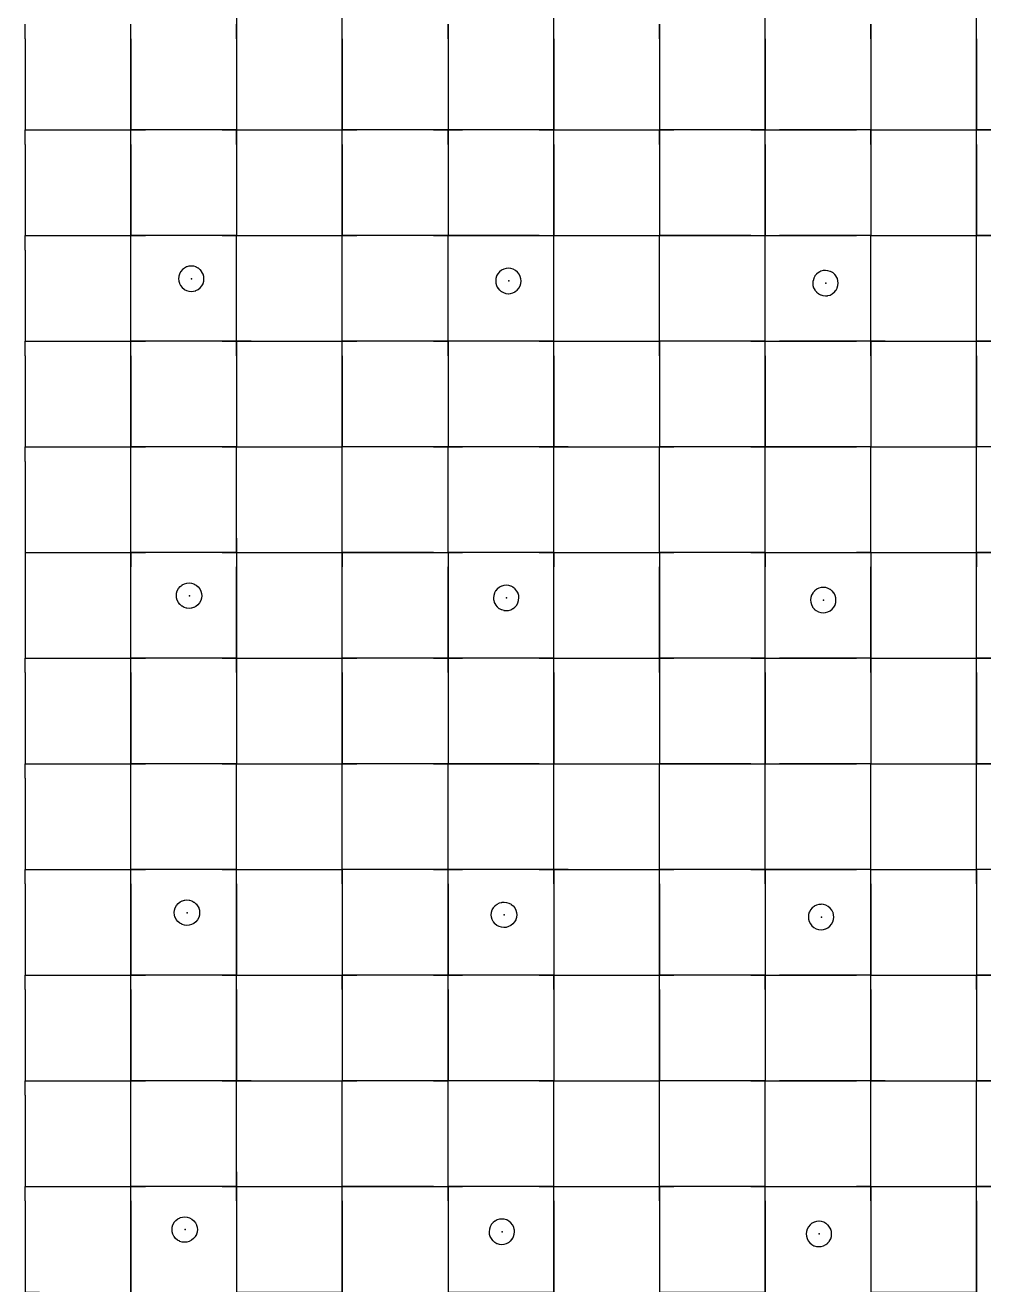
# Model space of a CAD drawing. Header units: metres. Extents: x 0 to 438, y -24 to 612.
# Drawn here: x 0 to 81.6, y 81.6 to 188.9 of the extents above; entities that cross this region are included whole.
import ezdxf

# ---------------------------------------------------------------- set-up
doc = ezdxf.new("R2010")
doc.units = ezdxf.units.M
doc.layers.add('LAYER_01_CUT', color=7, linetype='Continuous')
doc.layers.add('LAYER_04_GRID', color=7, linetype='Continuous')

msp = doc.modelspace()

# ---------------------------------------------------------------- linework, layer by layer
at = {"layer": 'LAYER_01_CUT'}
for points in [[(18, 190.23), (18, 189), (18, 181.23), (18, 180), (18, 172.23), (18, 171), (19.23, 171), (27, 171), (27, 172.23), (27, 180), (27, 181.23), (27, 189), (27, 190.23)], [(36, 181.23), (36, 180), (36, 172.23), (36, 171), (37.23, 171), (45, 171), (45, 172.23), (45, 180), (45, 181.23), (45, 189), (45, 190.23)], [(54, 181.23), (54, 180), (54, 172.23), (54, 171), (55.23, 171), (63, 171), (63, 172.23), (63, 180), (63, 181.23), (63, 189), (63, 190.23)], [(72, 181.23), (72, 180), (72, 172.23), (72, 171), (73.23, 171), (81, 171), (81, 172.23), (81, 180), (81, 181.23), (81, 189), (81, 190.23)], [(0, 187.77), (0, 189)], [(9, 81), (9, 82.23), (9, 90), (9, 91.23), (9, 99), (9, 100.23), (9, 108), (9, 109.23), (9, 117), (9, 118.23), (9, 126), (9, 127.23), (9, 135), (9, 136.23), (9, 144), (9, 145.23), (9, 153), (9, 154.23), (9, 162), (9, 163.23), (9, 171), (9, 172.23), (9, 180), (9, 181.23), (9, 189)], [(9, 187.77), (9, 189)], [(18, 187.77), (18, 189)], [(27, 187.77), (27, 189)], [(36, 187.77), (36, 189)], [(36, 189), (36, 181.23)], [(45, 187.77), (45, 189)], [(54, 187.77), (54, 189)], [(54, 189), (54, 181.23)], [(63, 187.77), (63, 189)], [(72, 187.77), (72, 189)], [(72, 189), (72, 181.23)], [(81, 187.77), (81, 189)], [(0, 187.77), (0, 180), (1.23, 180)], [(9, 187.77), (9, 180)], [(18, 187.77), (18, 180)], [(27, 187.77), (27, 180)], [(36, 187.77), (36, 180)], [(45, 187.77), (45, 180)], [(54, 187.77), (54, 180)], [(63, 187.77), (63, 180)], [(72, 187.77), (72, 180)], [(81, 187.77), (81, 180)], [(0, 178.77), (0, 180)], [(0, 180), (7.77, 180)], [(1.23, 180), (9, 180)], [(7.77, 180), (9, 180)], [(16.77, 180), (9, 180)], [(9, 178.77), (9, 180)], [(9, 180), (10.23, 180)], [(18, 180), (10.23, 180)], [(16.77, 180), (18, 180)], [(18, 178.77), (18, 180)], [(18, 180), (19.23, 180)], [(18, 180), (25.77, 180)], [(19.23, 180), (27, 180)], [(25.77, 180), (27, 180)], [(34.77, 180), (27, 180)], [(27, 178.77), (27, 180)], [(27, 180), (28.23, 180)], [(36, 180), (28.23, 180)], [(34.77, 180), (36, 180)], [(43.77, 180), (36, 180)], [(36, 178.77), (36, 180)], [(36, 180), (37.23, 180)], [(45, 180), (37.23, 180)], [(43.77, 180), (45, 180)], [(45, 178.77), (45, 180)], [(45, 180), (46.23, 180)], [(45, 180), (52.77, 180)], [(46.23, 180), (54, 180)], [(52.77, 180), (54, 180)], [(61.77, 180), (54, 180)], [(54, 178.77), (54, 180)], [(54, 180), (55.23, 180)], [(63, 180), (55.23, 180)], [(61.77, 180), (63, 180)], [(63, 178.77), (63, 180)], [(63, 180), (64.23, 180)], [(63, 180), (70.77, 180)], [(72, 180), (64.23, 180)], [(72, 180), (70.77, 180)], [(72, 178.77), (72, 180)], [(72, 180), (73.23, 180)], [(72, 180), (79.77, 180)], [(73.23, 180), (81, 180)], [(79.77, 180), (81, 180)], [(88.77, 180), (81, 180)], [(81, 178.77), (81, 180)], [(81, 180), (82.23, 180)], [(0, 178.77), (0, 171), (1.23, 171)], [(9, 178.77), (9, 171)], [(18, 178.77), (18, 171)], [(27, 178.77), (27, 171)], [(36, 178.77), (36, 171)], [(45, 178.77), (45, 171)], [(54, 178.77), (54, 171)], [(63, 178.77), (63, 171)], [(72, 178.77), (72, 171)], [(81, 178.77), (81, 171)], [(0, 169.77), (0, 171)], [(0, 171), (7.77, 171)], [(1.23, 171), (9, 171)], [(7.77, 171), (9, 171)], [(16.77, 171), (9, 171)], [(9, 169.77), (9, 171)], [(9, 171), (10.23, 171)], [(18, 171), (10.23, 171)], [(16.77, 171), (18, 171)], [(18, 163.23), (18, 171)], [(18, 169.77), (18, 171)], [(18, 171), (25.77, 171)], [(25.77, 171), (27, 171)], [(34.77, 171), (27, 171)], [(27, 163.23), (27, 171)], [(27, 169.77), (27, 171)], [(27, 171), (28.23, 171)], [(36, 171), (28.23, 171)], [(34.77, 171), (36, 171)], [(43.77, 171), (36, 171)], [(36, 163.23), (36, 171)], [(36, 169.77), (36, 171)], [(43.77, 171), (45, 171)], [(45, 163.23), (45, 171)], [(45, 169.77), (45, 171)], [(45, 171), (46.23, 171)], [(45, 171), (52.77, 171)], [(46.23, 171), (54, 171)], [(52.77, 171), (54, 171)], [(61.77, 171), (54, 171)], [(54, 163.23), (54, 171)], [(54, 169.77), (54, 171)], [(61.77, 171), (63, 171)], [(63, 163.23), (63, 171)], [(63, 169.77), (63, 171)], [(63, 171), (64.23, 171)], [(63, 171), (70.77, 171)], [(72, 171), (64.23, 171)], [(72, 171), (70.77, 171)], [(72, 163.23), (72, 171)], [(72, 169.77), (72, 171)], [(72, 171), (79.77, 171)], [(79.77, 171), (81, 171)], [(88.77, 171), (81, 171)], [(81, 163.23), (81, 171)], [(81, 169.77), (81, 171)], [(81, 171), (82.23, 171)], [(0, 169.77), (0, 162), (1.23, 162)], [(9, 162), (9, 169.77)], [(18, 162), (18, 169.77)], [(27, 162), (27, 169.77)], [(36, 162), (36, 169.77)], [(45, 162), (45, 169.77)], [(54, 162), (54, 169.77)], [(63, 162), (63, 169.77)], [(72, 162), (72, 169.77)], [(81, 162), (81, 169.77)], [(14.53, 166.32), (14.72, 166.41), (14.73, 166.41), (14.89, 166.54), (14.9, 166.55), (15.03, 166.71), (15.04, 166.72), (15.14, 166.9), (15.14, 166.91), (15.2, 167.11), (15.2, 167.12), (15.22, 167.32), (15.22, 167.32), (15.21, 167.51), (15.2, 167.52), (15.15, 167.71), (15.15, 167.72), (15.05, 167.9), (15.05, 167.91), (14.92, 168.08), (14.91, 168.08), (14.75, 168.22), (14.74, 168.22), (14.56, 168.32), (14.55, 168.33), (14.35, 168.39), (14.34, 168.39), (14.15, 168.41), (14.14, 168.41), (13.95, 168.39), (13.94, 168.39), (13.75, 168.34), (13.74, 168.33), (13.56, 168.24), (13.55, 168.23), (13.39, 168.1), (13.38, 168.1), (13.24, 167.93), (13.24, 167.93), (13.14, 167.74), (13.14, 167.73), (13.08, 167.54), (13.08, 167.53), (13.06, 167.33), (13.06, 167.32), (13.07, 167.14), (13.07, 167.13), (13.13, 166.94), (13.13, 166.93), (13.22, 166.74), (13.23, 166.74), (13.36, 166.57), (13.37, 166.57), (13.53, 166.43), (13.54, 166.42), (13.72, 166.32), (13.73, 166.32), (13.92, 166.26), (13.93, 166.26), (14.13, 166.24), (14.14, 166.24), (14.33, 166.26), (14.33, 166.26), (14.53, 166.31), (14.53, 166.32)], [(41.33, 166.07), (41.53, 166.13), (41.53, 166.13), (41.72, 166.22), (41.73, 166.23), (41.89, 166.36), (41.9, 166.36), (42.03, 166.53), (42.04, 166.53), (42.14, 166.72), (42.14, 166.73), (42.2, 166.92), (42.2, 166.93), (42.22, 167.13), (42.22, 167.14), (42.21, 167.32), (42.2, 167.33), (42.15, 167.52), (42.15, 167.53), (42.05, 167.72), (42.05, 167.72), (41.92, 167.89), (41.91, 167.9), (41.75, 168.03), (41.74, 168.04), (41.56, 168.14), (41.55, 168.14), (41.35, 168.2), (41.34, 168.2), (41.15, 168.22), (41.14, 168.22), (40.95, 168.2), (40.94, 168.2), (40.75, 168.15), (40.74, 168.14), (40.56, 168.05), (40.55, 168.05), (40.39, 167.92), (40.38, 167.91), (40.24, 167.75), (40.24, 167.74), (40.14, 167.56), (40.14, 167.55), (40.08, 167.35), (40.08, 167.34), (40.06, 167.14), (40.06, 167.14), (40.07, 166.95), (40.07, 166.94), (40.13, 166.75), (40.13, 166.74), (40.22, 166.56), (40.23, 166.55), (40.36, 166.38), (40.37, 166.38), (40.53, 166.24), (40.54, 166.24), (40.72, 166.14), (40.73, 166.14), (40.92, 166.07), (40.93, 166.07), (41.13, 166.05), (41.14, 166.05), (41.33, 166.07), (41.33, 166.07)], [(67.07, 167.16), (67.05, 166.96), (67.05, 166.95), (67.07, 166.76), (67.07, 166.76), (67.13, 166.56), (67.13, 166.56), (67.22, 166.37), (67.23, 166.36), (67.36, 166.2), (67.36, 166.19), (67.53, 166.06), (67.53, 166.05), (67.72, 165.95), (67.73, 165.95), (67.92, 165.89), (67.93, 165.89), (68.13, 165.87), (68.14, 165.87), (68.32, 165.88), (68.33, 165.89), (68.52, 165.94), (68.53, 165.94), (68.72, 166.04), (68.72, 166.04), (68.89, 166.17), (68.9, 166.18), (69.03, 166.34), (69.04, 166.35), (69.14, 166.53), (69.14, 166.54), (69.2, 166.74), (69.2, 166.74), (69.22, 166.94), (69.22, 166.95), (69.2, 167.14), (69.2, 167.15), (69.15, 167.34), (69.15, 167.34), (69.05, 167.53), (69.05, 167.54), (68.92, 167.7), (68.91, 167.71), (68.75, 167.85), (68.74, 167.85), (68.56, 167.95), (68.55, 167.95), (68.35, 168.01), (68.34, 168.01), (68.15, 168.03), (68.14, 168.03), (67.95, 168.02), (67.94, 168.02), (67.75, 167.96), (67.74, 167.96), (67.56, 167.87), (67.55, 167.86), (67.38, 167.73), (67.38, 167.72), (67.24, 167.56), (67.24, 167.55), (67.14, 167.37), (67.14, 167.36), (67.08, 167.16), (67.07, 167.16)], [(19.23, 162), (18, 162), (18, 163.23)], [(28.23, 153), (27, 153), (27, 154.23), (27, 162), (27, 163.23)], [(37.23, 162), (36, 162), (36, 163.23)], [(46.23, 153), (45, 153), (45, 154.23), (45, 162), (45, 163.23)], [(55.23, 162), (54, 162), (54, 163.23)], [(64.23, 153), (63, 153), (63, 154.23), (63, 162), (63, 163.23)], [(73.23, 162), (72, 162), (72, 163.23)], [(82.23, 153), (81, 153), (81, 154.23), (81, 162), (81, 163.23)], [(0, 160.77), (0, 162)], [(0, 162), (7.77, 162)], [(1.23, 162), (9, 162)], [(7.77, 162), (9, 162)], [(16.77, 162), (9, 162)], [(9, 160.77), (9, 162)], [(9, 162), (10.23, 162)], [(18, 162), (10.23, 162)], [(16.77, 162), (18, 162)], [(18, 160.77), (18, 162)], [(18, 162), (18, 154.23)], [(18, 162), (25.77, 162)], [(19.23, 162), (27, 162)], [(25.77, 162), (27, 162)], [(34.77, 162), (27, 162)], [(27, 160.77), (27, 162)], [(27, 162), (28.23, 162)], [(36, 162), (28.23, 162)], [(34.77, 162), (36, 162)], [(43.77, 162), (36, 162)], [(36, 160.77), (36, 162)], [(36, 162), (36, 154.23)], [(45, 162), (37.23, 162)], [(43.77, 162), (45, 162)], [(45, 160.77), (45, 162)], [(45, 162), (46.23, 162)], [(45, 162), (52.77, 162)], [(46.23, 162), (54, 162)], [(52.77, 162), (54, 162)], [(61.77, 162), (54, 162)], [(54, 160.77), (54, 162)], [(54, 162), (54, 154.23)], [(63, 162), (55.23, 162)], [(61.77, 162), (63, 162)], [(63, 160.77), (63, 162)], [(63, 162), (64.23, 162)], [(63, 162), (70.77, 162)], [(72, 162), (64.23, 162)], [(72, 162), (70.77, 162)], [(72, 160.77), (72, 162)], [(72, 162), (72, 154.23)], [(72, 162), (79.77, 162)], [(73.23, 162), (81, 162)], [(79.77, 162), (81, 162)], [(88.77, 162), (81, 162)], [(81, 160.77), (81, 162)], [(81, 162), (82.23, 162)], [(0, 160.77), (0, 153), (1.23, 153)], [(9, 160.77), (9, 153)], [(18, 160.77), (18, 153)], [(27, 160.77), (27, 153)], [(36, 160.77), (36, 153)], [(45, 160.77), (45, 153)], [(54, 160.77), (54, 153)], [(63, 160.77), (63, 153)], [(72, 160.77), (72, 153)], [(81, 160.77), (81, 153)], [(18, 154.23), (18, 153), (19.23, 153)], [(36, 154.23), (36, 153), (37.23, 153)], [(54, 154.23), (54, 153), (55.23, 153)], [(72, 154.23), (72, 153), (73.23, 153)], [(0, 151.77), (0, 153)], [(0, 153), (7.77, 153)], [(1.23, 153), (9, 153)], [(7.77, 153), (9, 153)], [(16.77, 153), (9, 153)], [(9, 151.77), (9, 153)], [(9, 153), (10.23, 153)], [(18, 153), (10.23, 153)], [(16.77, 153), (18, 153)], [(18, 145.23), (18, 153)], [(18, 151.77), (18, 153)], [(18, 153), (25.77, 153)], [(19.23, 153), (27, 153)], [(25.77, 153), (27, 153)], [(34.77, 153), (27, 153)], [(27, 145.23), (27, 153)], [(27, 151.77), (27, 153)], [(36, 153), (28.23, 153)], [(34.77, 153), (36, 153)], [(43.77, 153), (36, 153)], [(36, 145.23), (36, 153)], [(36, 151.77), (36, 153)], [(45, 153), (37.23, 153)], [(43.77, 153), (45, 153)], [(45, 145.23), (45, 153)], [(45, 151.77), (45, 153)], [(45, 153), (52.77, 153)], [(46.23, 153), (54, 153)], [(52.77, 153), (54, 153)], [(61.77, 153), (54, 153)], [(54, 145.23), (54, 153)], [(54, 151.77), (54, 153)], [(63, 153), (55.23, 153)], [(61.77, 153), (63, 153)], [(63, 145.23), (63, 153)], [(63, 151.77), (63, 153)], [(63, 153), (70.77, 153)], [(72, 153), (64.23, 153)], [(72, 153), (70.77, 153)], [(72, 145.23), (72, 153)], [(72, 151.77), (72, 153)], [(72, 153), (79.77, 153)], [(73.23, 153), (81, 153)], [(79.77, 153), (81, 153)], [(88.77, 153), (81, 153)], [(81, 145.23), (81, 153)], [(81, 151.77), (81, 153)], [(0, 151.77), (0, 144), (0, 142.77), (0, 135), (1.23, 135)], [(9, 144), (9, 151.77)], [(18, 144), (18, 151.77)], [(27, 144), (27, 151.77)], [(36, 144), (36, 151.77)], [(45, 144), (45, 151.77)], [(54, 144), (54, 151.77)], [(63, 144), (63, 151.77)], [(72, 144), (72, 151.77)], [(81, 144), (81, 151.77)], [(18, 145.23), (18, 144), (18, 136.23), (18, 135), (18, 127.23), (18, 126), (19.23, 126), (27, 126), (27, 127.23), (27, 135), (27, 136.23), (27, 144), (27, 145.23)], [(28.23, 144), (36, 144), (36, 145.23)], [(36, 136.23), (36, 135), (36, 127.23), (36, 126), (37.23, 126), (45, 126), (45, 127.23), (45, 135), (45, 136.23), (45, 144), (45, 145.23)], [(46.23, 144), (54, 144), (54, 145.23)], [(54, 136.23), (54, 135), (54, 127.23), (54, 126), (55.23, 126), (63, 126), (63, 127.23), (63, 135), (63, 136.23), (63, 144), (63, 145.23)], [(64.23, 144), (72, 144), (72, 145.23)], [(72, 136.23), (72, 135), (72, 127.23), (72, 126), (73.23, 126), (81, 126), (81, 127.23), (81, 135), (81, 136.23), (81, 144), (81, 145.23)], [(0, 144), (1.23, 144)], [(0, 144), (7.77, 144)], [(1.23, 144), (9, 144)], [(7.77, 144), (9, 144)], [(16.77, 144), (9, 144)], [(9, 144), (9, 142.77)], [(9, 144), (10.23, 144)], [(18, 144), (10.23, 144)], [(16.77, 144), (18, 144)], [(18, 144), (18, 142.77)], [(18, 144), (19.23, 144)], [(18, 144), (25.77, 144)], [(19.23, 144), (27, 144)], [(25.77, 144), (27, 144)], [(34.77, 144), (27, 144)], [(27, 144), (27, 142.77)], [(27, 144), (28.23, 144)], [(34.77, 144), (36, 144)], [(43.77, 144), (36, 144)], [(36, 144), (36, 136.23)], [(36, 144), (36, 142.77)], [(36, 144), (37.23, 144)], [(45, 144), (37.23, 144)], [(43.77, 144), (45, 144)], [(45, 144), (45, 142.77)], [(45, 144), (46.23, 144)], [(45, 144), (52.77, 144)], [(52.77, 144), (54, 144)], [(61.77, 144), (54, 144)], [(54, 144), (54, 136.23)], [(54, 144), (54, 142.77)], [(54, 144), (55.23, 144)], [(63, 144), (55.23, 144)], [(61.77, 144), (63, 144)], [(63, 144), (63, 142.77)], [(63, 144), (64.23, 144)], [(63, 144), (70.77, 144)], [(72, 144), (70.77, 144)], [(72, 144), (72, 136.23)], [(72, 144), (72, 142.77)], [(72, 144), (73.23, 144)], [(72, 144), (79.77, 144)], [(73.23, 144), (81, 144)], [(79.77, 144), (81, 144)], [(88.77, 144), (81, 144)], [(81, 144), (81, 142.77)], [(81, 144), (82.23, 144)], [(9, 135), (9, 142.77)], [(18, 135), (18, 142.77)], [(27, 135), (27, 142.77)], [(36, 135), (36, 142.77)], [(45, 135), (45, 142.77)], [(54, 135), (54, 142.77)], [(63, 135), (63, 142.77)], [(72, 135), (72, 142.77)], [(81, 135), (81, 142.77)], [(12.94, 139.94), (12.89, 140.13), (12.89, 140.14), (12.87, 140.32), (12.87, 140.33), (12.89, 140.53), (12.89, 140.54), (12.95, 140.73), (12.95, 140.74), (13.05, 140.93), (13.06, 140.93), (13.19, 141.1), (13.2, 141.1), (13.37, 141.23), (13.37, 141.24), (13.56, 141.33), (13.57, 141.34), (13.76, 141.39), (13.77, 141.39), (13.95, 141.41), (13.96, 141.41), (14.16, 141.39), (14.17, 141.39), (14.36, 141.33), (14.37, 141.32), (14.56, 141.22), (14.56, 141.22), (14.73, 141.08), (14.73, 141.08), (14.86, 140.91), (14.87, 140.9), (14.96, 140.72), (14.96, 140.71), (15.02, 140.52), (15.02, 140.51), (15.04, 140.32), (15.04, 140.32), (15.02, 140.12), (15.01, 140.11), (14.95, 139.91), (14.95, 139.91), (14.85, 139.72), (14.85, 139.71), (14.71, 139.55), (14.71, 139.54), (14.54, 139.41), (14.53, 139.41), (14.35, 139.32), (14.34, 139.31), (14.15, 139.26), (14.14, 139.26), (13.95, 139.24), (13.95, 139.24), (13.75, 139.26), (13.74, 139.26), (13.54, 139.32), (13.53, 139.32), (13.35, 139.43), (13.34, 139.43), (13.18, 139.57), (13.17, 139.57), (13.04, 139.74), (13.04, 139.74), (12.94, 139.93), (12.94, 139.94)], [(41.35, 139.13), (41.53, 139.22), (41.54, 139.23), (41.7, 139.36), (41.71, 139.37), (41.85, 139.53), (41.85, 139.53), (41.95, 139.72), (41.95, 139.73), (42.01, 139.92), (42.01, 139.93), (42.04, 140.13), (42.03, 140.14), (42.02, 140.32), (42.02, 140.33), (41.96, 140.52), (41.96, 140.53), (41.87, 140.72), (41.86, 140.72), (41.73, 140.89), (41.72, 140.9), (41.56, 141.03), (41.56, 141.04), (41.37, 141.14), (41.36, 141.14), (41.17, 141.2), (41.16, 141.2), (40.96, 141.22), (40.95, 141.22), (40.76, 141.2), (40.76, 141.2), (40.57, 141.15), (40.56, 141.15), (40.37, 141.05), (40.37, 141.05), (40.2, 140.92), (40.19, 140.91), (40.06, 140.75), (40.05, 140.74), (39.95, 140.56), (39.95, 140.55), (39.89, 140.35), (39.89, 140.34), (39.87, 140.15), (39.87, 140.14), (39.88, 139.95), (39.89, 139.94), (39.94, 139.75), (39.94, 139.74), (40.04, 139.56), (40.04, 139.55), (40.17, 139.38), (40.18, 139.38), (40.34, 139.24), (40.35, 139.24), (40.53, 139.14), (40.54, 139.14), (40.74, 139.08), (40.75, 139.07), (40.94, 139.05), (40.95, 139.05), (41.14, 139.07), (41.15, 139.07), (41.34, 139.13), (41.35, 139.13)], [(66.95, 140.37), (66.95, 140.36), (66.89, 140.17), (66.89, 140.16), (66.87, 139.96), (66.87, 139.95), (66.88, 139.76), (66.89, 139.76), (66.94, 139.56), (66.94, 139.56), (67.04, 139.37), (67.04, 139.36), (67.17, 139.2), (67.18, 139.19), (67.34, 139.06), (67.35, 139.05), (67.53, 138.95), (67.54, 138.95), (67.74, 138.89), (67.74, 138.89), (67.94, 138.87), (67.95, 138.87), (68.14, 138.88), (68.15, 138.89), (68.34, 138.94), (68.35, 138.94), (68.53, 139.04), (68.54, 139.04), (68.7, 139.17), (68.71, 139.18), (68.85, 139.34), (68.85, 139.35), (68.95, 139.53), (68.95, 139.54), (69.01, 139.74), (69.01, 139.75), (69.03, 139.94), (69.03, 139.95), (69.02, 140.14), (69.02, 140.15), (68.96, 140.34), (68.96, 140.35), (68.87, 140.53), (68.86, 140.54), (68.73, 140.7), (68.72, 140.71), (68.56, 140.85), (68.55, 140.85), (68.37, 140.95), (68.36, 140.95), (68.17, 141.01), (68.16, 141.01), (67.96, 141.03), (67.95, 141.03), (67.76, 141.02), (67.76, 141.02), (67.56, 140.96), (67.56, 140.96), (67.37, 140.87), (67.36, 140.86), (67.2, 140.73), (67.19, 140.72), (67.06, 140.56), (67.05, 140.55), (66.95, 140.37)], [(0, 133.77), (0, 135)], [(0, 135), (7.77, 135)], [(1.23, 135), (9, 135)], [(7.77, 135), (9, 135)], [(16.77, 135), (9, 135)], [(9, 133.77), (9, 135)], [(9, 135), (10.23, 135)], [(18, 135), (10.23, 135)], [(16.77, 135), (18, 135)], [(18, 133.77), (18, 135)], [(18, 135), (19.23, 135)], [(18, 135), (25.77, 135)], [(19.23, 135), (27, 135)], [(25.77, 135), (27, 135)], [(34.77, 135), (27, 135)], [(27, 133.77), (27, 135)], [(27, 135), (28.23, 135)], [(36, 135), (28.23, 135)], [(34.77, 135), (36, 135)], [(43.77, 135), (36, 135)], [(36, 133.77), (36, 135)], [(36, 135), (37.23, 135)], [(45, 135), (37.23, 135)], [(43.77, 135), (45, 135)], [(45, 133.77), (45, 135)], [(45, 135), (46.23, 135)], [(45, 135), (52.77, 135)], [(46.23, 135), (54, 135)], [(52.77, 135), (54, 135)], [(61.77, 135), (54, 135)], [(54, 133.77), (54, 135)], [(54, 135), (55.23, 135)], [(63, 135), (55.23, 135)], [(61.77, 135), (63, 135)], [(63, 133.77), (63, 135)], [(63, 135), (64.23, 135)], [(63, 135), (70.77, 135)], [(72, 135), (64.23, 135)], [(72, 135), (70.77, 135)], [(72, 133.77), (72, 135)], [(72, 135), (73.23, 135)], [(72, 135), (79.77, 135)], [(73.23, 135), (81, 135)], [(79.77, 135), (81, 135)], [(88.77, 135), (81, 135)], [(81, 133.77), (81, 135)], [(81, 135), (82.23, 135)], [(0, 133.77), (0, 126), (1.23, 126)], [(9, 133.77), (9, 126)], [(18, 133.77), (18, 126)], [(27, 133.77), (27, 126)], [(36, 133.77), (36, 126)], [(45, 133.77), (45, 126)], [(54, 133.77), (54, 126)], [(63, 133.77), (63, 126)], [(72, 133.77), (72, 126)], [(81, 133.77), (81, 126)], [(0, 124.77), (0, 126)], [(0, 126), (7.77, 126)], [(1.23, 126), (9, 126)], [(7.77, 126), (9, 126)], [(16.77, 126), (9, 126)], [(9, 124.77), (9, 126)], [(9, 126), (10.23, 126)], [(18, 126), (10.23, 126)], [(16.77, 126), (18, 126)], [(18, 118.23), (18, 126)], [(18, 124.77), (18, 126)], [(18, 126), (25.77, 126)], [(25.77, 126), (27, 126)], [(34.77, 126), (27, 126)], [(27, 118.23), (27, 126)], [(27, 124.77), (27, 126)], [(27, 126), (28.23, 126)], [(36, 126), (28.23, 126)], [(34.77, 126), (36, 126)], [(43.77, 126), (36, 126)], [(36, 118.23), (36, 126)], [(36, 124.77), (36, 126)], [(43.77, 126), (45, 126)], [(45, 118.23), (45, 126)], [(45, 124.77), (45, 126)], [(45, 126), (46.23, 126)], [(45, 126), (52.77, 126)], [(46.23, 126), (54, 126)], [(52.77, 126), (54, 126)], [(61.77, 126), (54, 126)], [(54, 118.23), (54, 126)], [(54, 124.77), (54, 126)], [(61.77, 126), (63, 126)], [(63, 118.23), (63, 126)], [(63, 124.77), (63, 126)], [(63, 126), (64.23, 126)], [(63, 126), (70.77, 126)], [(72, 126), (64.23, 126)], [(72, 126), (70.77, 126)], [(72, 118.23), (72, 126)], [(72, 124.77), (72, 126)], [(72, 126), (79.77, 126)], [(79.77, 126), (81, 126)], [(88.77, 126), (81, 126)], [(81, 118.23), (81, 126)], [(81, 124.77), (81, 126)], [(81, 126), (82.23, 126)], [(0, 124.77), (0, 117), (1.23, 117)], [(9, 117), (9, 124.77)], [(18, 117), (18, 124.77)], [(27, 117), (27, 124.77)], [(36, 117), (36, 124.77)], [(45, 117), (45, 124.77)], [(54, 117), (54, 124.77)], [(63, 117), (63, 124.77)], [(72, 117), (72, 124.77)], [(81, 117), (81, 124.77)], [(19.23, 99), (18, 99), (18, 100.23), (18, 108), (18, 109.23), (18, 117), (18, 118.23)], [(28.23, 117), (27, 117), (27, 118.23)], [(37.23, 99), (36, 99), (36, 100.23), (36, 108), (36, 109.23), (36, 117), (36, 118.23)], [(46.23, 117), (45, 117), (45, 118.23)], [(55.23, 99), (54, 99), (54, 100.23), (54, 108), (54, 109.23), (54, 117), (54, 118.23)], [(64.23, 117), (63, 117), (63, 118.23)], [(73.23, 99), (72, 99), (72, 100.23), (72, 108), (72, 109.23), (72, 117), (72, 118.23)], [(82.23, 117), (81, 117), (81, 118.23)], [(0, 115.77), (0, 117)], [(0, 117), (7.77, 117)], [(1.23, 117), (9, 117)], [(7.77, 117), (9, 117)], [(16.77, 117), (9, 117)], [(9, 115.77), (9, 117)], [(9, 117), (10.23, 117)], [(18, 117), (10.23, 117)], [(16.77, 117), (18, 117)], [(18, 115.77), (18, 117)], [(18, 117), (19.23, 117)], [(18, 117), (25.77, 117)], [(19.23, 117), (27, 117)], [(25.77, 117), (27, 117)], [(34.77, 117), (27, 117)], [(27, 115.77), (27, 117)], [(27, 117), (27, 109.23)], [(36, 117), (28.23, 117)], [(34.77, 117), (36, 117)], [(43.77, 117), (36, 117)], [(36, 115.77), (36, 117)], [(36, 117), (37.23, 117)], [(45, 117), (37.23, 117)], [(43.77, 117), (45, 117)], [(45, 115.77), (45, 117)], [(45, 117), (45, 109.23)], [(45, 117), (52.77, 117)], [(46.23, 117), (54, 117)], [(52.77, 117), (54, 117)], [(61.77, 117), (54, 117)], [(54, 115.77), (54, 117)], [(54, 117), (55.23, 117)], [(63, 117), (55.23, 117)], [(61.77, 117), (63, 117)], [(63, 115.77), (63, 117)], [(63, 117), (63, 109.23)], [(63, 117), (70.77, 117)], [(72, 117), (64.23, 117)], [(72, 117), (70.77, 117)], [(72, 115.77), (72, 117)], [(72, 117), (73.23, 117)], [(72, 117), (79.77, 117)], [(73.23, 117), (81, 117)], [(79.77, 117), (81, 117)], [(88.77, 117), (81, 117)], [(81, 115.77), (81, 117)], [(81, 117), (81, 109.23)], [(0, 115.77), (0, 108), (1.23, 108)], [(9, 115.77), (9, 108)], [(18, 115.77), (18, 108)], [(27, 115.77), (27, 108)], [(36, 115.77), (36, 108)], [(45, 115.77), (45, 108)], [(54, 115.77), (54, 108)], [(63, 115.77), (63, 108)], [(72, 115.77), (72, 108)], [(81, 115.77), (81, 108)], [(13.98, 114.39), (14.18, 114.33), (14.18, 114.32), (14.37, 114.22), (14.38, 114.22), (14.54, 114.08), (14.55, 114.08), (14.68, 113.91), (14.68, 113.9), (14.77, 113.72), (14.78, 113.71), (14.83, 113.52), (14.83, 113.51), (14.85, 113.32), (14.85, 113.32), (14.83, 113.12), (14.83, 113.11), (14.77, 112.91), (14.77, 112.91), (14.66, 112.72), (14.66, 112.71), (14.52, 112.55), (14.52, 112.55), (14.35, 112.41), (14.35, 112.41), (14.16, 112.32), (14.15, 112.31), (13.96, 112.26), (13.95, 112.26), (13.77, 112.24), (13.76, 112.24), (13.56, 112.26), (13.55, 112.26), (13.36, 112.32), (13.35, 112.33), (13.16, 112.43), (13.16, 112.43), (12.99, 112.57), (12.99, 112.57), (12.86, 112.74), (12.85, 112.75), (12.76, 112.93), (12.75, 112.94), (12.7, 113.13), (12.7, 113.14), (12.68, 113.32), (12.68, 113.33), (12.7, 113.53), (12.7, 113.54), (12.76, 113.74), (12.77, 113.74), (12.87, 113.93), (12.87, 113.94), (13.01, 114.1), (13.01, 114.1), (13.18, 114.23), (13.19, 114.24), (13.37, 114.33), (13.38, 114.34), (13.57, 114.39), (13.58, 114.39), (13.77, 114.41), (13.77, 114.41), (13.97, 114.39), (13.98, 114.39)], [(41.35, 112.23), (41.34, 112.22), (41.16, 112.13), (41.15, 112.13), (40.96, 112.07), (40.95, 112.07), (40.77, 112.06), (40.76, 112.05), (40.56, 112.08), (40.55, 112.08), (40.35, 112.14), (40.35, 112.14), (40.16, 112.24), (40.15, 112.24), (39.99, 112.38), (39.99, 112.39), (39.86, 112.55), (39.85, 112.56), (39.76, 112.74), (39.75, 112.75), (39.7, 112.94), (39.7, 112.95), (39.68, 113.14), (39.68, 113.15), (39.7, 113.34), (39.7, 113.35), (39.76, 113.55), (39.77, 113.56), (39.87, 113.74), (39.87, 113.75), (40.01, 113.91), (40.01, 113.92), (40.18, 114.05), (40.19, 114.05), (40.37, 114.15), (40.38, 114.15), (40.57, 114.2), (40.58, 114.21), (40.76, 114.22), (40.77, 114.22), (40.97, 114.2), (40.98, 114.2), (41.18, 114.14), (41.18, 114.14), (41.37, 114.04), (41.38, 114.03), (41.54, 113.9), (41.54, 113.89), (41.68, 113.72), (41.68, 113.72), (41.77, 113.53), (41.78, 113.53), (41.83, 113.33), (41.83, 113.33), (41.85, 113.14), (41.85, 113.13), (41.83, 112.93), (41.83, 112.92), (41.77, 112.73), (41.76, 112.72), (41.66, 112.54), (41.66, 112.53), (41.52, 112.37), (41.52, 112.36), (41.35, 112.23)], [(67.15, 112.06), (67.16, 112.05), (67.35, 111.95), (67.35, 111.95), (67.55, 111.89), (67.56, 111.89), (67.76, 111.87), (67.76, 111.87), (67.95, 111.88), (67.96, 111.89), (68.15, 111.94), (68.16, 111.94), (68.34, 112.04), (68.35, 112.04), (68.52, 112.17), (68.52, 112.18), (68.66, 112.34), (68.66, 112.35), (68.76, 112.53), (68.77, 112.54), (68.83, 112.74), (68.83, 112.75), (68.85, 112.94), (68.85, 112.95), (68.83, 113.14), (68.83, 113.15), (68.78, 113.34), (68.77, 113.35), (68.68, 113.53), (68.67, 113.54), (68.54, 113.7), (68.54, 113.71), (68.38, 113.85), (68.37, 113.85), (68.18, 113.95), (68.17, 113.95), (67.98, 114.01), (67.97, 114.01), (67.77, 114.04), (67.76, 114.03), (67.58, 114.02), (67.57, 114.02), (67.38, 113.96), (67.37, 113.96), (67.18, 113.87), (67.18, 113.86), (67.01, 113.73), (67.01, 113.72), (66.87, 113.56), (66.87, 113.55), (66.77, 113.37), (66.76, 113.36), (66.7, 113.17), (66.7, 113.16), (66.68, 112.96), (66.68, 112.95), (66.7, 112.76), (66.7, 112.76), (66.75, 112.56), (66.76, 112.56), (66.85, 112.37), (66.85, 112.37), (66.99, 112.2), (66.99, 112.19), (67.15, 112.06)], [(27, 109.23), (27, 108), (27, 100.23), (27, 99), (28.23, 99)], [(45, 109.23), (45, 108), (45, 100.23), (45, 99), (46.23, 99)], [(63, 109.23), (63, 108), (63, 100.23), (63, 99), (64.23, 99)], [(81, 109.23), (81, 108), (81, 100.23), (81, 99), (82.23, 99)], [(0, 106.77), (0, 108)], [(0, 108), (7.77, 108)], [(1.23, 108), (9, 108)], [(7.77, 108), (9, 108)], [(16.77, 108), (9, 108)], [(9, 106.77), (9, 108)], [(9, 108), (10.23, 108)], [(18, 108), (10.23, 108)], [(16.77, 108), (18, 108)], [(18, 106.77), (18, 108)], [(18, 108), (19.23, 108)], [(18, 108), (25.77, 108)], [(19.23, 108), (27, 108)], [(25.77, 108), (27, 108)], [(34.77, 108), (27, 108)], [(27, 106.77), (27, 108)], [(27, 108), (28.23, 108)], [(36, 108), (28.23, 108)], [(34.77, 108), (36, 108)], [(43.77, 108), (36, 108)], [(36, 106.77), (36, 108)], [(36, 108), (37.23, 108)], [(45, 108), (37.23, 108)], [(43.77, 108), (45, 108)], [(45, 106.77), (45, 108)], [(45, 108), (46.23, 108)], [(45, 108), (52.77, 108)], [(46.23, 108), (54, 108)], [(52.77, 108), (54, 108)], [(61.77, 108), (54, 108)], [(54, 106.77), (54, 108)], [(54, 108), (55.23, 108)], [(63, 108), (55.23, 108)], [(61.77, 108), (63, 108)], [(63, 106.77), (63, 108)], [(63, 108), (64.23, 108)], [(63, 108), (70.77, 108)], [(72, 108), (64.23, 108)], [(72, 108), (70.77, 108)], [(72, 106.77), (72, 108)], [(72, 108), (73.23, 108)], [(72, 108), (79.77, 108)], [(73.23, 108), (81, 108)], [(79.77, 108), (81, 108)], [(88.77, 108), (81, 108)], [(81, 106.77), (81, 108)], [(81, 108), (82.23, 108)], [(0, 106.77), (0, 99), (1.23, 99)], [(9, 106.77), (9, 99)], [(18, 106.77), (18, 99)], [(27, 106.77), (27, 99)], [(36, 106.77), (36, 99)], [(45, 106.77), (45, 99)], [(54, 106.77), (54, 99)], [(63, 106.77), (63, 99)], [(72, 106.77), (72, 99)], [(81, 106.77), (81, 99)], [(0, 97.77), (0, 99)], [(0, 99), (7.77, 99)], [(1.23, 99), (9, 99)], [(7.77, 99), (9, 99)], [(16.77, 99), (9, 99)], [(9, 97.77), (9, 99)], [(9, 99), (10.23, 99)], [(18, 99), (10.23, 99)], [(16.77, 99), (18, 99)], [(18, 91.23), (18, 99)], [(18, 97.77), (18, 99)], [(18, 99), (25.77, 99)], [(19.23, 99), (27, 99)], [(25.77, 99), (27, 99)], [(34.77, 99), (27, 99)], [(27, 91.23), (27, 99)], [(27, 97.77), (27, 99)], [(36, 99), (28.23, 99)], [(34.77, 99), (36, 99)], [(43.77, 99), (36, 99)], [(36, 91.23), (36, 99)], [(36, 97.77), (36, 99)], [(45, 99), (37.23, 99)], [(43.77, 99), (45, 99)], [(45, 91.23), (45, 99)], [(45, 97.77), (45, 99)], [(45, 99), (52.77, 99)], [(46.23, 99), (54, 99)], [(52.77, 99), (54, 99)], [(61.77, 99), (54, 99)], [(54, 91.23), (54, 99)], [(54, 97.77), (54, 99)], [(63, 99), (55.23, 99)], [(61.77, 99), (63, 99)], [(63, 91.23), (63, 99)], [(63, 97.77), (63, 99)], [(63, 99), (70.77, 99)], [(72, 99), (64.23, 99)], [(72, 99), (70.77, 99)], [(72, 91.23), (72, 99)], [(72, 97.77), (72, 99)], [(72, 99), (79.77, 99)], [(73.23, 99), (81, 99)], [(79.77, 99), (81, 99)], [(88.77, 99), (81, 99)], [(81, 91.23), (81, 99)], [(81, 97.77), (81, 99)], [(0, 97.77), (0, 90), (1.23, 90)], [(9, 90), (9, 97.77)], [(18, 90), (18, 97.77)], [(27, 90), (27, 97.77)], [(36, 90), (36, 97.77)], [(45, 90), (45, 97.77)], [(54, 90), (54, 97.77)], [(63, 90), (63, 97.77)], [(72, 90), (72, 97.77)], [(81, 90), (81, 97.77)], [(18, 91.23), (18, 90), (18, 82.23), (18, 81), (19.23, 81), (27, 81), (27, 82.23), (27, 90), (27, 91.23)], [(28.23, 90), (36, 90), (36, 91.23)], [(36, 82.23), (36, 81), (37.23, 81), (45, 81), (45, 82.23), (45, 90), (45, 91.23)], [(46.23, 90), (54, 90), (54, 91.23)], [(54, 82.23), (54, 81), (55.23, 81), (63, 81), (63, 82.23), (63, 90), (63, 91.23)], [(64.23, 90), (72, 90), (72, 91.23)], [(72, 82.23), (72, 81), (73.23, 81), (81, 81), (81, 82.23), (81, 90), (81, 91.23)], [(0, 88.77), (0, 90)], [(0, 90), (7.77, 90)], [(1.23, 90), (9, 90)], [(7.77, 90), (9, 90)], [(16.77, 90), (9, 90)], [(9, 88.77), (9, 90)], [(9, 90), (10.23, 90)], [(18, 90), (10.23, 90)], [(16.77, 90), (18, 90)], [(18, 88.77), (18, 90)], [(18, 90), (19.23, 90)], [(18, 90), (25.77, 90)], [(19.23, 90), (27, 90)], [(25.77, 90), (27, 90)], [(34.77, 90), (27, 90)], [(27, 88.77), (27, 90)], [(27, 90), (28.23, 90)], [(34.77, 90), (36, 90)], [(43.77, 90), (36, 90)], [(36, 88.77), (36, 90)], [(36, 90), (36, 82.23)], [(36, 90), (37.23, 90)], [(45, 90), (37.23, 90)], [(43.77, 90), (45, 90)], [(45, 88.77), (45, 90)], [(45, 90), (46.23, 90)], [(45, 90), (52.77, 90)], [(52.77, 90), (54, 90)], [(61.77, 90), (54, 90)], [(54, 88.77), (54, 90)], [(54, 90), (54, 82.23)], [(54, 90), (55.23, 90)], [(63, 90), (55.23, 90)], [(61.77, 90), (63, 90)], [(63, 88.77), (63, 90)], [(63, 90), (64.23, 90)], [(63, 90), (70.77, 90)], [(72, 90), (70.77, 90)], [(72, 88.77), (72, 90)], [(72, 90), (72, 82.23)], [(72, 90), (73.23, 90)], [(72, 90), (79.77, 90)], [(73.23, 90), (81, 90)], [(79.77, 90), (81, 90)], [(88.77, 90), (81, 90)], [(81, 88.77), (81, 90)], [(81, 90), (82.23, 90)], [(0, 88.77), (0, 81), (1.23, 81)], [(9, 88.77), (9, 81)], [(18, 88.77), (18, 81)], [(27, 88.77), (27, 81)], [(36, 88.77), (36, 81)], [(45, 88.77), (45, 81)], [(54, 88.77), (54, 81)], [(63, 88.77), (63, 81)], [(72, 88.77), (72, 81)], [(81, 88.77), (81, 81)], [(12.68, 86.94), (12.82, 87.1), (12.83, 87.1), (12.99, 87.24), (13, 87.24), (13.19, 87.33), (13.19, 87.34), (13.38, 87.39), (13.39, 87.39), (13.58, 87.41), (13.59, 87.41), (13.79, 87.39), (13.79, 87.39), (13.99, 87.33), (14, 87.32), (14.18, 87.22), (14.19, 87.22), (14.35, 87.08), (14.36, 87.08), (14.49, 86.91), (14.49, 86.9), (14.59, 86.72), (14.59, 86.71), (14.64, 86.52), (14.65, 86.51), (14.66, 86.33), (14.66, 86.32), (14.64, 86.12), (14.64, 86.11), (14.58, 85.92), (14.58, 85.91), (14.48, 85.72), (14.47, 85.71), (14.34, 85.55), (14.33, 85.55), (14.17, 85.42), (14.16, 85.41), (13.97, 85.32), (13.97, 85.31), (13.77, 85.26), (13.77, 85.26), (13.58, 85.24), (13.57, 85.24), (13.37, 85.26), (13.37, 85.26), (13.17, 85.32), (13.16, 85.33), (12.98, 85.43), (12.97, 85.43), (12.81, 85.57), (12.8, 85.57), (12.67, 85.74), (12.66, 85.75), (12.57, 85.93), (12.57, 85.94), (12.51, 86.13), (12.51, 86.14), (12.5, 86.33), (12.5, 86.33), (12.52, 86.53), (12.52, 86.54), (12.58, 86.74), (12.58, 86.74), (12.68, 86.93), (12.68, 86.94)], [(41.64, 85.92), (41.64, 85.93), (41.66, 86.13), (41.66, 86.14), (41.65, 86.33), (41.64, 86.33), (41.59, 86.53), (41.59, 86.53), (41.49, 86.72), (41.49, 86.73), (41.36, 86.89), (41.35, 86.9), (41.19, 87.03), (41.18, 87.04), (41, 87.14), (40.99, 87.14), (40.79, 87.2), (40.79, 87.2), (40.59, 87.22), (40.58, 87.22), (40.39, 87.21), (40.38, 87.2), (40.19, 87.15), (40.18, 87.15), (40, 87.05), (39.99, 87.05), (39.83, 86.92), (39.82, 86.91), (39.68, 86.75), (39.68, 86.74), (39.58, 86.56), (39.58, 86.55), (39.52, 86.35), (39.52, 86.34), (39.5, 86.15), (39.5, 86.14), (39.51, 85.95), (39.51, 85.94), (39.57, 85.75), (39.57, 85.74), (39.66, 85.56), (39.67, 85.55), (39.8, 85.39), (39.81, 85.38), (39.97, 85.24), (39.98, 85.24), (40.16, 85.14), (40.17, 85.14), (40.36, 85.08), (40.37, 85.08), (40.57, 85.06), (40.58, 85.06), (40.77, 85.07), (40.77, 85.07), (40.97, 85.13), (40.97, 85.13), (41.16, 85.22), (41.17, 85.23), (41.33, 85.36), (41.34, 85.37), (41.47, 85.53), (41.48, 85.54), (41.58, 85.72), (41.58, 85.73), (41.64, 85.92)], [(67.77, 84.89), (67.77, 84.89), (67.97, 84.94), (67.97, 84.94), (68.16, 85.04), (68.17, 85.04), (68.33, 85.17), (68.34, 85.18), (68.47, 85.34), (68.48, 85.35), (68.58, 85.53), (68.58, 85.54), (68.64, 85.74), (68.64, 85.75), (68.66, 85.94), (68.66, 85.95), (68.65, 86.14), (68.64, 86.15), (68.59, 86.34), (68.59, 86.35), (68.49, 86.53), (68.49, 86.54), (68.36, 86.71), (68.35, 86.71), (68.19, 86.85), (68.18, 86.85), (68, 86.95), (67.99, 86.95), (67.79, 87.01), (67.78, 87.02), (67.59, 87.04), (67.58, 87.04), (67.39, 87.02), (67.38, 87.02), (67.19, 86.96), (67.18, 86.96), (67, 86.87), (66.99, 86.86), (66.83, 86.73), (66.82, 86.72), (66.68, 86.56), (66.68, 86.56), (66.58, 86.37), (66.58, 86.36), (66.52, 86.17), (66.52, 86.16), (66.5, 85.96), (66.5, 85.95), (66.51, 85.77), (66.51, 85.76), (66.57, 85.57), (66.57, 85.56), (66.66, 85.37), (66.67, 85.37), (66.8, 85.2), (66.81, 85.19), (66.97, 85.06), (66.98, 85.05), (67.16, 84.95), (67.17, 84.95), (67.36, 84.89), (67.37, 84.89), (67.57, 84.87), (67.58, 84.87), (67.77, 84.89)]]:
    msp.add_lwpolyline(points, dxfattribs=at)
at = {"layer": 'LAYER_04_GRID'}
for p in [(14.17, 167.32), (41.17, 167.14), (68.16, 166.95), (13.98, 140.32), (40.98, 140.14), (67.98, 139.95), (13.79, 113.32), (40.79, 113.14), (67.79, 112.95), (13.61, 86.33), (40.61, 86.14), (67.61, 85.95)]:
    msp.add_point(p, dxfattribs=at)

doc.saveas('drawing.dxf')
